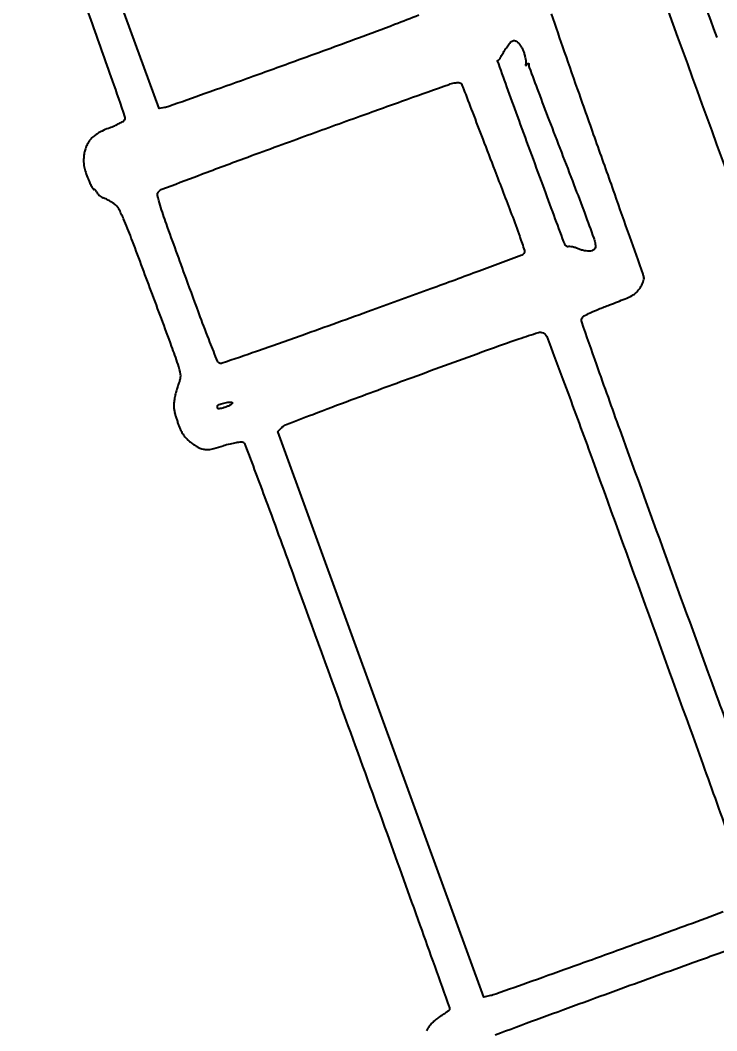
# Model space of a CAD drawing. Header units: metres. Extents: x 26.3 to 44.2, y 14.4 to 19.6.
# Drawn here: x 28.6757 to 28.7305, y 19.1491 to 19.2286 of the extents above; entities that cross this region are included whole.
import ezdxf

# ---------------------------------------------------------------- set-up
doc = ezdxf.new("R2010")
doc.units = ezdxf.units.M
doc.header["$MEASUREMENT"] = 0
doc.layers.add('Dimensions', color=7, linetype='Continuous', plot=False)
doc.layers.add('Suspensions', color=6, linetype='Continuous')
doc.styles.get("Standard").update_dxf_attribs({"font": 'arial.ttf'})
doc.dimstyles.new('Annotative', dxfattribs={"dimscale": 0, "dimtxt": 0.18, "dimasz": 0.18, "dimexe": 0.18, "dimexo": 0.0625, "dimgap": 0.09, "dimtad": 0, "dimtih": 1, "dimtoh": 1, "dimdec": 4, "dimzin": 0, "dimdsep": 46, "dimtxsty": 'Standard', "dimcen": 0.09, "dimadec": 0, "dimazin": 0, "dimtfac": 1, "dimtdec": 4, "dimtofl": 0, "dimtmove": 0, "dimatfit": 3, "dimfxl": 1, "dimtolj": 1, "dimtzin": 0, "dimarcsym": 0})

# ---------------------------------------------------------------- blocks, each defined once
blk = doc.blocks.new('*D83')
at = {"layer": 'Defpoints', "color": 0, "transparency": 16777216}
for p in [(28.67574575120831, 19.44829767138783), (28.87900149537925, 18.48732803355922), (29.42195853375229, 18.48732803355922)]:
    blk.add_point(p, dxfattribs=at)
at = {"layer": 'Dimensions', "color": 0, "lineweight": -2, "transparency": 16777216}
for p, q in [((28.69137075120831, 19.44829767138783), (29.46695853375229, 19.44829767138783)), ((29.42195853375229, 19.40329767138783), (29.42195853375229, 19.013288636921)), ((29.42195853375229, 18.53232803355922), (29.42195853375229, 18.92233706802605)), ((28.89462649537925, 18.48732803355922), (29.46695853375229, 18.48732803355922))]:
    blk.add_line(p, q, dxfattribs=at)
at = {"layer": 'Dimensions', "color": 0, "transparency": 16777216}
for points in [[(29.41445853375229, 19.40329767138783), (29.42945853375229, 19.40329767138783), (29.42195853375229, 19.44829767138783)], [(29.41445853375229, 18.53232803355922), (29.42945853375229, 18.53232803355922), (29.42195853375229, 18.48732803355922)]]:
    blk.add_solid(points, dxfattribs=at)
at = {"layer": 'Dimensions', "color": 0, "transparency": 16777216, "insert": (29.42195853375229, 18.96781285247351), "char_height": 0.045, "attachment_point": 5}
blk.add_mtext('\\A1;0.9610', dxfattribs=at)

msp = doc.modelspace()

# ---------------------------------------------------------------- linework, layer by layer
at = {"layer": 'Suspensions'}
for points in [[(28.71547226879105, 19.26005210411679, -9.4e-05), (28.72740776500996, 19.22727203896336, -8.7e-05), (28.73967421562647, 19.19354511822684, -0.000997)], [(28.73244545819013, 19.17022016925065, -0.002264), (28.73052773324329, 19.17539427773008, -0.000337), (28.72672036510486, 19.18583303038167, -0.000326), (28.72288587769528, 19.19638962954586, -0.002321), (28.72105475433697, 19.20151525716271, -0.000866), (28.71987050293804, 19.20489809979953, -0.219427), (28.71990050445847, 19.20520643041036, -0.140885), (28.72004622475776, 19.20534544772292, -0.010779), (28.72053733859302, 19.20558900056282, -0.012551), (28.72119849600137, 19.20587929002822, -0.006036), (28.72205962038272, 19.20621979093062, 0.003772), (28.72329081028984, 19.20670018889595, 0.031163), (28.72383367803198, 19.20695700210104, 0.064935), (28.72416618541437, 19.20720141364708, 0.051486), (28.72445520245491, 19.20754152437502, 0.031588), (28.72459485962649, 19.20777539488452, 0.033219), (28.72470132186746, 19.20802117459817, 0.035246), (28.72476343304404, 19.20824396562121, 0.110092), (28.72476066567327, 19.20839865605511, 0.025211), (28.72469039064744, 19.20863624024133, 7.9e-05), (28.72364627966565, 19.21160527560335, 0.00045), (28.72246216287086, 19.21496108409448, 0.000282), (28.72107044607909, 19.2188868974313, -0.000722), (28.71968618997063, 19.22280261357065, -0.001181), (28.71852582909167, 19.2261251740943, -0.000108), (28.7174945241346, 19.22910285201537, -0.135242)], [(28.70707539871835, 19.22899675435259, -0.002703), (28.70517257796564, 19.22825420720663, -0.003795), (28.70233010458649, 19.22718733238371, -0.000793), (28.69733069295769, 19.2253630358551, -0.000776), (28.69353924943523, 19.22399299166196, -0.001217), (28.69027545816718, 19.22282830166264, -0.000299), (28.68741638071739, 19.22181779693847, -0.04761), (28.68708850465173, 19.22173617281578), (28.68665623634773, 19.22167135611477), (28.68363456451614, 19.22997333124104, -0.000885)], [(28.73099649895972, 19.15849828302466, -0.00402), (28.72823169269684, 19.15746278436434, -0.000732), (28.72308967826703, 19.15559248056341, -0.000573), (28.7192786979299, 19.15421755733342, -0.000884), (28.71598146878759, 19.15303883353295, -0.000266), (28.71311498062785, 19.15202152458073, -0.027573), (28.71271272385159, 19.15190351103946), (28.71217814480147, 19.15177820968304), (28.70408330821654, 19.1740185904143), (28.69598847163145, 19.19625897114601), (28.69627084925105, 19.19655652263245, -0.109652), (28.69660093439759, 19.19677902991248, -0.001709), (28.69873895222063, 19.19761142785995, -0.00327), (28.70174006607981, 19.19874556980816, -0.00087), (28.7065387812963, 19.20051377761861, -0.000559), (28.71237941350629, 19.20264696328018, -0.005111), (28.71493127968603, 19.20354632432859, -0.005496), (28.7164652766032, 19.20405063618547, -0.187907), (28.71683996085046, 19.20402630414005, -0.195215), (28.71711865329746, 19.20372647759134, -0.001315), (28.71839432559407, 19.20034427525726, -0.002358), (28.72041562887812, 19.19486360154742, -0.000237), (28.72516494877803, 19.18177720886231, -0.000312), (28.72938549294069, 19.17010785857271, -0.001821), (28.73158018105492, 19.16395788118852, -0.000488)], [(28.71307659269176, 19.14882025783985, -0.003625), (28.71632410654749, 19.15003675969015, -0.000525), (28.72296131370663, 19.15246040200733, -0.000731), (28.72860462988564, 19.15450506251115, -0.00252), (28.73227228609266, 19.15580699724084, -0.000498), (28.73506656250848, 19.15677994955377, -0.255935), (28.73524232035465, 19.15675031464448, -0.128111), (28.73533203042167, 19.1566317656387, -0.000896), (28.7358177595539, 19.15545405089008, -0.003384), (28.73636376564717, 19.15409735401462, -0.00215), (28.73698207653798, 19.15251049727888), (28.73856574521124, 19.14839387497594)]]:
    msp.add_lwpolyline(points, format="xyb", dxfattribs=at)
for points in [[(28.714730134128, 19.22694795548102, -0.101275), (28.71485672401535, 19.22685829535465, -0.031875), (28.71500495684112, 19.2266783083152, -0.030366), (28.71514877531177, 19.22645119915506, -0.029403), (28.71526574506829, 19.22620593349416, -0.021182), (28.71535882359429, 19.22594599785606, -0.020208), (28.71543122395402, 19.22567503253403, -0.020632), (28.71547551930764, 19.22543080429215, -0.065014), (28.7154769019569, 19.22526467236425, 0.012303), (28.71546124151599, 19.22510359022206, 0.178436), (28.71547686112174, 19.2250494404076, 0.450909), (28.71551152587091, 19.22504632710038, 0.036266), (28.71558131632491, 19.2251226600185, -0.038199), (28.71564664379358, 19.22519355942535, -0.29532), (28.71568896384345, 19.22520106815016, -0.26973), (28.71571606039972, 19.22516506432756, -0.033909), (28.71572117670467, 19.22506374135946, 0.093458), (28.71575252702725, 19.22488004244447, 0.00039), (28.71646959339548, 19.22295274428695, 0.001913), (28.71729462772392, 19.22076611942136, 0.001203), (28.71827485615063, 19.21821639572281, -0.001337), (28.71926140614787, 19.21564816773937, -0.002009), (28.72010701657607, 19.21340205497979, -0.0008), (28.72082164906055, 19.211471016083, -0.045571), (28.72092010166564, 19.21110354195977, -0.030964), (28.72094896793632, 19.2108392296146, -0.110373), (28.72091985009046, 19.2106725812145, -0.142533), (28.72082805830638, 19.21055813589962, -0.065738), (28.72065720887986, 19.21046911358319, -0.089135), (28.72047846019438, 19.21043819731955, -0.032638), (28.72022164760161, 19.21045666503048, -0.031106), (28.71993730514294, 19.21051407669923, -0.032426), (28.71966632132981, 19.21060576144976, 0.017806), (28.71940734863421, 19.21070190410424, 0.021803), (28.71915897388222, 19.21077232073343, 0.020933), (28.71894884676171, 19.21081290837485, 0.12515), (28.71883876594762, 19.21080185736427, -0.133235), (28.71875927149253, 19.21079515143791, -0.094592), (28.71867541463401, 19.21082761763478, -0.082613), (28.7185999681631, 19.21089417045848, -0.070558), (28.71854518884494, 19.21098509654499, -0.011771), (28.7184663445561, 19.21118377096225, -5.6e-05), (28.71770146013874, 19.21325257981874, -0.000261), (28.71683309514087, 19.21560584997106, -0.000165), (28.71582265962109, 19.2183513237374, -0.000709), (28.71482480088366, 19.22107731140934, -0.001196), (28.71399680084852, 19.22336623598002, -8.2e-05), (28.71326158940727, 19.22541500360616, -0.665658), (28.71328035509168, 19.22543215991328, 0.266081), (28.71331686637467, 19.22543531088128, 0.053608), (28.7133680931043, 19.22547963411868, 0.043619), (28.71342370193866, 19.22555081318659, 0.028158), (28.71347569283921, 19.22564167652574, -0.010143), (28.71353668758782, 19.22575778212403, -0.004496), (28.71362164442281, 19.22590860486692, -0.004448), (28.71371451440455, 19.22606679483768, -0.005984), (28.71380158508685, 19.22620825674363, -0.008622), (28.71389569919492, 19.22635161016579, -0.005425), (28.71401032713415, 19.22651595198598, -0.005445), (28.71412663961883, 19.22667521872704, -0.009937), (28.71422552296645, 19.2268022225401, -0.041808), (28.71434831308682, 19.22693013116425, -0.110723), (28.71445884963662, 19.22699076076682, -0.120319), (28.71457885969201, 19.22699576381306, -0.054195)], [(28.6980917614879, 19.21947804426359, -0.000686), (28.70243202833429, 19.22105148441776, -0.00107), (28.70617536301517, 19.22239366679499, -0.000285), (28.70944494002068, 19.2235559892687, -0.038219), (28.70985153171675, 19.22366615185161, -0.026718), (28.71012799600257, 19.22370363814922, -0.101225), (28.71030031610169, 19.22368278620553, -0.149348), (28.71041361622898, 19.22360212448447, -0.084793), (28.71049298969824, 19.22345202473484, 0.011894), (28.71057858973241, 19.22321083262241, 0.000101), (28.71128363716659, 19.22136587417592, 0.000357), (28.71209524474897, 19.21924790146058, 0.00023), (28.71303862906066, 19.21679467944945, -0.001019), (28.71436566232923, 19.21332749205572, -0.006807), (28.71499890079988, 19.21159213040142, -0.006152), (28.71536761334418, 19.21049412833435, -0.24495), (28.71532612157898, 19.21025062060007, -0.141734), (28.71516439903745, 19.21013021294682, -0.000232), (28.71182510103127, 19.2088811489087, -0.001732), (28.70800918390695, 19.20747086980555, -0.00099), (28.70339266578007, 19.20579322220686, -0.000757), (28.69789471584617, 19.20381698931575, -0.002612), (28.69432241025342, 19.20256004634031, -0.000648), (28.69162162707922, 19.20162950127544, -0.194219), (28.69139370018164, 19.20164162756709, -0.190653), (28.69124421610583, 19.20179978776704, -0.00186), (28.6906560984389, 19.20328648373442, -0.004561), (28.68989277115521, 19.20529096718614, -0.001416), (28.68878147650565, 19.20831752213467, -0.000648), (28.68723479019939, 19.21258420802045, -0.01024), (28.68673996071739, 19.21404797019539, -0.025541), (28.68653798479854, 19.21482456419859, -0.246691), (28.68662926207942, 19.21514156565923, -0.111167), (28.68688207781638, 19.21530912272023, -0.000548), (28.68976598087881, 19.21640377181318, -0.00219), (28.69332632023638, 19.21773291799292, -0.000939)], [(28.69184430556487, 19.19852222232537, -0.023432), (28.69205417452701, 19.19856171245407, -0.035907), (28.69223873524797, 19.19857416235124, -0.039875), (28.69237905603197, 19.19856232767928, -0.270815), (28.6924305030122, 19.19851962495195, -0.310292), (28.69241415839116, 19.19845632369875, -0.037075), (28.69229202118322, 19.19836495689562, -0.033799), (28.69211342888947, 19.19826725969209, -0.020986), (28.69189244631758, 19.19817615759888, -0.019623), (28.69166481536795, 19.1981032840885, -0.031739), (28.69146589249235, 19.19806148238449, -0.033516), (28.69131342275267, 19.19804977123461, -0.317955), (28.69126254490873, 19.19808503152433, -0.048747), (28.69124876850152, 19.19813861777234, -0.037773), (28.69124402726469, 19.19819871188422, -0.038841), (28.69124830050291, 19.19825600886833, -0.071185), (28.69126185175823, 19.19830073503435, -0.178966), (28.69130534822489, 19.19834378871057, -0.015681), (28.6914509753734, 19.19840445791925, -0.019011), (28.69163475255863, 19.19846645662538, -0.013625)]]:
    msp.add_lwpolyline(points, format="xyb", close=True, dxfattribs=at)
for centre, radius, start, end in [((55.76510624140954, 29.08013909817502), 28.77412054777889, 199.9784263427075, 200.0244921488156), ((14.3203163556736, 14.02218746789373), 15.27563299452421, 19.92753181920724, 19.97841047057891), ((28.27201046790337, 19.08021372384614), 0.4353702540224225, 19.26432880211003, 19.92758289412102), ((28.32452022818996, 19.09856539258143), 0.3797459906957455, 18.81288067461067, 19.26437083311156), ((28.68369021290165, 19.22092693975701), 0.0003050517539969397, 313.3825001859283, 18.81267678030963), ((28.68556863556618, 19.2128246262054), 0.007828963784437827, 111.7267485429079, 115.5285477096709), ((28.67825102789177, 19.23118806712844), 0.0119387711543632, 291.7266349605819, 293.828643576446), ((28.67921024835642, 19.2290162681347), 0.009564573444228196, 293.8283928827625, 296.3105781752408), ((28.67949787927306, 19.228434465165), 0.00891555400091239, 296.3108528786751, 298.5519631536715), ((28.68343738695188, 19.22119445458866), 0.0006731348234631834, 298.5522174841136, 313.3827772326158), ((28.68237049455927, 19.21827078379371), 0.00146712054888083, 139.4420114416181, 150.9403260964959), ((28.68263760129626, 19.21804220755197), 0.001818678662140366, 128.8833087129878, 139.4425476432903), ((28.68339489187742, 19.21710308779451), 0.003025092746439477, 121.6698482823856, 128.8828378956208), ((28.68397232705577, 19.21616709280042), 0.004124873639879498, 115.5286860236614, 121.6702397928085), ((28.68330283572676, 19.21765490778029), 0.002568902188058712, 164.8681137259271, 172.6555078677757), ((28.68377156342419, 19.21752815677095), 0.003054465235162477, 158.0288233444702, 164.8681376202017), ((28.68353580467186, 19.21762328714284), 0.002800237037023497, 150.9409127293694, 158.0291190971188), ((28.68302699953387, 19.21753327646066), 0.002301524740983183, 179.5223704576779, 189.1341714162459), ((28.68433086726903, 19.21752240406614), 0.00360543780547027, 172.6555338206633, 179.5223254873875), ((28.68362742212311, 19.21762981851652), 0.002909659310152446, 189.134222396497, 197.4895146159874), ((28.68891157147096, 19.21929482591557), 0.00844991959006847, 197.4894150605055, 201.2618867977738), ((28.68901006050607, 19.21933318337572), 0.00855561435726905, 201.262096772526, 203.9647279990198), ((28.68522090023009, 19.21764890809182), 0.004408986953236579, 203.9644106554497, 208.4029034789216), ((28.68555725179498, 19.21783082727292), 0.004791383295931505, 208.4032457548963, 211.6269520515653), ((28.68152378839547, 19.21534680722031), 5.438185864019359e-05, 211.6264093409178, 289.9995637716993), ((28.68156633086849, 19.21522992370063), 7.000310502456366e-05, 63.81562320440528, 110.0006088213342), ((28.68149614153927, 19.21508718937298), 0.0002290616798318132, 44.69521569162758, 63.81479937605387), ((28.68138667619583, 19.21497888205936), 0.0003830523795471006, 30.08540746986169, 44.69526016788653), ((28.68117450482539, 19.21485596824257), 0.0006282553501195151, 19.99964387522267, 30.08497819784337), ((28.68212363796993, 19.21520142029905), 0.0003817896238316348, 199.999999868474, 220.1265281437448), ((28.6826637311143, 19.21565665031211), 0.001088142913186937, 220.126600742543, 229.3409819027954), ((28.68277223123177, 19.21578297696529), 0.001254668283008388, 229.3410108514992, 238.0910935382226), ((28.68267889702467, 19.21563307746469), 0.001078086476214723, 238.0909876562613, 247.8951859744145), ((28.68130214738066, 19.2122433880693), 0.00258052443225334, 63.26890641135655, 67.89502680018984), ((28.67947049667505, 19.20860645737763), 0.006652650309884841, 60.98798766300207, 63.2689719191869), ((28.67930843510836, 19.20831422029719), 0.006986815632045433, 58.72860328253268, 60.98804643943905), ((28.68070232439211, 19.21060933834963), 0.004301579290505104, 55.47928476991941, 58.72865445698537), ((28.68250365356245, 19.21322825142728), 0.001122980151237548, 29.00623715704065, 55.47952065327213), ((28.67627098252053, 19.20977255754698), 0.008249550750844336, 22.92296752073768, 29.00612115471851), ((28.64627397452501, 19.19708731177065), 0.04081849223018783, 20.6420067634462, 22.92276185921163), ((27.24912664409817, 18.67076599562548), 1.533813733598216, 20.47511920537417, 20.64196448584114), ((26.99724824856685, 18.57671794270961), 1.802677569753723, 20.3286482307671, 20.47509622326996), ((28.65399813432599, 19.19051021892108), 0.03588354036044106, 17.88568799668323, 20.32868750068721), ((28.68211134907264, 19.19958279507095), 0.006342645292992189, 10.6753631146269, 17.88560525264614), ((28.6996628222911, 19.19620980418298), 0.01209044719116653, 161.3166640438805, 162.9293990254268), ((28.69118127484446, 19.19907787888574), 0.003137095886286233, 156.9183482167963, 161.3162907025687), ((28.68757823233161, 19.20061333806316), 0.000779477901479063, 336.9186951493483, 10.67542537974946), ((28.69821131058299, 19.1965746868152), 0.0105946973653879, 164.5253833102284, 166.4254970044286), ((28.70088537840921, 19.19583432702878), 0.01336936335441562, 162.9291681728993, 164.5251736066999), ((28.69091835025218, 19.198298816963), 0.00309884476946501, 172.6564781302045, 179.378095365481), ((28.69124493476777, 19.19825674738262), 0.003428127770989975, 166.4254654744855, 172.6567935792717), ((28.69045011592376, 19.1983039082344), 0.002630582762398616, 179.3782853609553, 186.6086756023572), ((28.68913850741749, 19.19815195839085), 0.001310201897454311, 186.6090970394456, 198.7887845886374), ((28.66930020352536, 19.19140291965401), 0.0196446978920646, 18.04356165174677, 18.78840416295794), ((28.64824650393692, 19.18454447011602), 0.04178733993011678, 17.62001423020349, 18.04354415023181), ((28.64789743389991, 19.18443358583483), 0.04215359832830524, 17.19719585250399, 17.62003822552231), ((28.66758719534003, 19.19052748376124), 0.02154238056945617, 16.49853408131012, 17.19731124288599), ((28.6896978206258, 19.19707633201097), 0.001517696705472772, 196.4984614057029, 206.5007619348248), ((28.69128631095615, 19.19786833850294), 0.003292682849893065, 206.5005758923611, 212.1057354817298), ((28.69137603012334, 19.19792463226327), 0.003398600348037966, 212.1057428615123, 217.6607410961283), ((28.69027065612939, 19.19707151053642), 0.002002295099415811, 217.6607226614381, 225.9166799847197), ((28.69084221961255, 19.19766165104211), 0.002823848890536123, 225.9165255847441, 231.7896612763402), ((28.69207353748517, 19.19922581997611), 0.004814519168952531, 231.7898370329059, 235.7284195035578), ((28.69390706949774, 19.18846654862786), 0.007008804636205281, 99.85567111047294, 103.8217473769818), ((28.69378694032365, 19.18915806283507), 0.006306933624432151, 96.31400083929536, 99.85574395667823), ((28.69312791768969, 19.19511405418805), 0.000314593194447799, 64.98138500222527, 96.31366095677166), ((28.69309623656613, 19.19504616863374), 0.0003895074258979029, 20.46001379475373, 64.98155638384766), ((28.69197939558538, 19.19908771921415), 0.004647382946612032, 235.7287892140985, 239.7005933404), ((28.69064937305457, 19.19681158380659), 0.002011144655835457, 239.7002983884001, 247.1280425013118), ((28.69046159807504, 19.19636646069054), 0.00152803593996048, 247.1281908092698, 260.1450694796685), ((28.6904139958819, 19.19609239496206), 0.001249866940517764, 260.1447165466027, 275.2783326337659), ((28.6902772648417, 19.1975723144012), 0.002736089307354939, 275.2784893926139, 284.5143788795469), ((28.68545094931469, 19.21621495677148), 0.02199333303828142, 284.5144006126785, 286.5038892856979), ((28.69505538957992, 19.18379897397585), 0.01181555948151599, 103.8216300657389, 106.5038668097343), ((26.09243363012132, 18.22477130888218), 2.77615594140881, 20.36434987829364, 20.45991923298207), ((27.80275082554121, 18.85962209943124), 0.951814845229482, 19.96507882971638, 20.36431541752749), ((19.78287452957456, 15.94616257976321), 9.484496848875903, 19.89126827785062, 19.96506523931299), ((20.83073527542343, 16.32530921321686), 8.370152058291847, 19.82934412696459, 19.89122356733504), ((24.7000255257241, 17.72058115506079), 4.256979215734031, 19.7266346016542, 19.82930863167257), ((-79.5290622914982, -19.65339104904736), 114.9841960394366, 19.72314197406035, 19.72657972083072), ((28.70593425740779, 19.15499908200983), 0.005501879372589783, 307.5394532147982, 310.0264507871277), ((28.70939349575857, 19.15088038821909), 0.000123220756422723, 310.0255655903946, 348.2815399113753), ((28.70932941603996, 19.15089367384765), 0.0001886632368128118, 348.2833763892133, 19.72405971634349), ((28.71111843509826, 19.14673776143048), 0.004258787692313609, 128.2182579559853, 133.4028705760491), ((28.71043627222346, 19.1476040874694), 0.003156124102062239, 121.7281462185341, 128.218480785806), ((28.70467467988989, 19.15692274528987), 0.007799848232423428, 301.7278097622014, 304.1295609135344), ((28.70630969010751, 19.15451048239063), 0.004885698149513254, 304.1298546961832, 307.5396187014101), ((28.70904810278729, 19.1486426562906), 0.001447682792908146, 150.6718532896482, 160.3737921708889), ((28.70892272740268, 19.14871309025148), 0.001303877612557564, 138.7107163319085, 150.6716834610631), ((28.7108556735528, 19.14701559817799), 0.003876378372293634, 133.4028917851844, 138.7107403218656)]:
    msp.add_arc(centre, radius, start, end, dxfattribs=at)

# ---------------------------------------------------------------- dimensions: what is measured, and where the dimension line sits
at = {"layer": 'Dimensions'}
dim = msp.add_linear_dim(base=(29.42195853375229, 18.48732803355922), p1=(28.67574575120829, 19.44829767138782), p2=(28.87900149537923, 18.48732803355922), angle=90, dimstyle='Annotative', dxfattribs=at)
dim.commit()
dim.dimension.update_dxf_attribs({"geometry": '*D83', "text_midpoint": (29.42195853375229, 18.96781285247351)})

doc.saveas('drawing.dxf')
